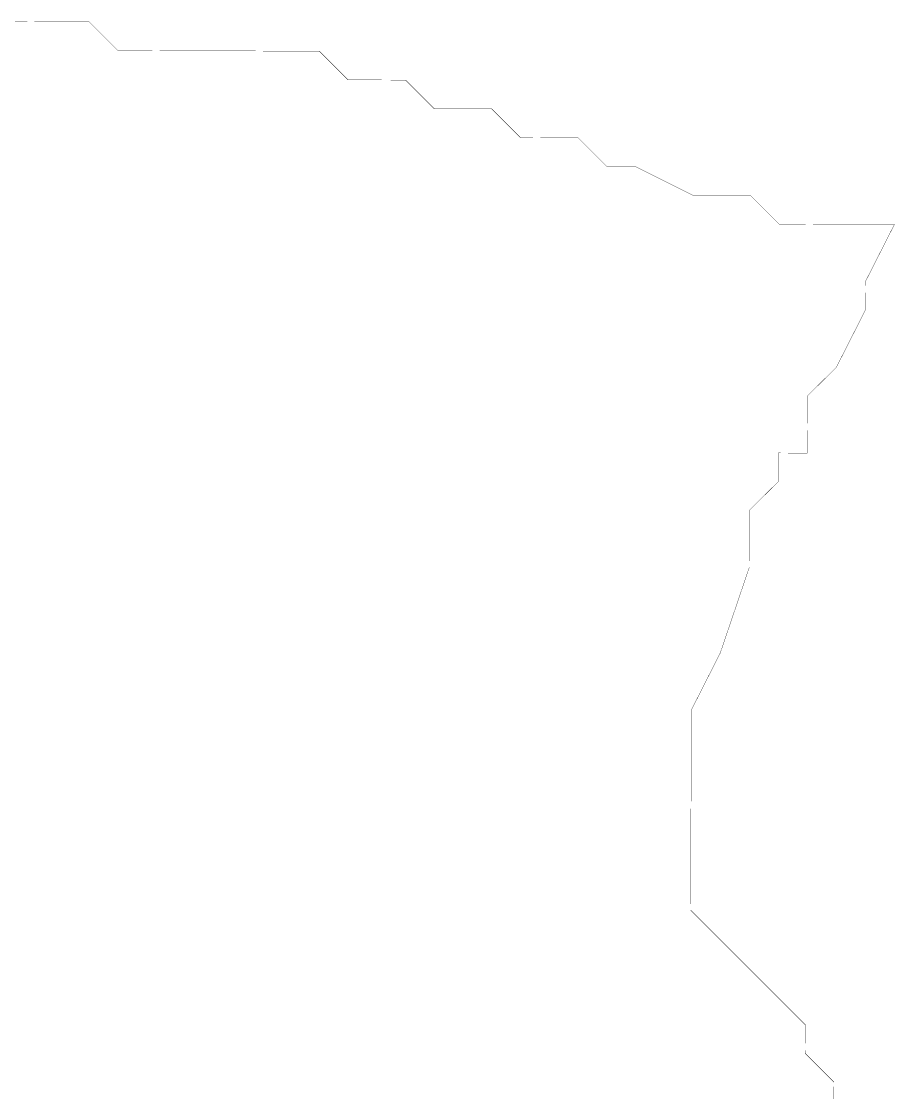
# Model space of a CAD drawing. Header units: metres. Extents: x 561401 to 594056, y 8460144 to 8508504.
# Drawn here: x 585082 to 585646, y 8503374 to 8504065 of the extents above; entities that cross this region are included whole.
import ezdxf

# ---------------------------------------------------------------- set-up
doc = ezdxf.new("R2010")
doc.units = ezdxf.units.M
doc.layers.add('1.2. BASE GRAFICA SUNARP', color=150, linetype='Continuous')

msp = doc.modelspace()

# ---------------------------------------------------------------- linework, layer by layer
at = {"layer": '1.2. BASE GRAFICA SUNARP', "color": 64, "linetype": 'Continuous', "lineweight": -3, "const_width": 0.2}
for points in [[(585070.48, 8504064.94), (585107.63, 8504064.82), (585126.2, 8504064.76), (585144.72, 8504046.24), (585163.3, 8504046.18), (585181.87, 8504046.12), (585200.45, 8504046.06), (585219.03, 8504046), (585237.6, 8504045.94), (585256.18, 8504045.88), (585274.76, 8504045.82), (585293.27, 8504027.3), (585311.85, 8504027.24), (585330.43, 8504027.19), (585348.94, 8504008.67), (585367.52, 8504008.61), (585386.1, 8504008.55), (585404.61, 8503990.03), (585441.77, 8503989.91), (585460.28, 8503971.39), (585478.86, 8503971.33), (585515.95, 8503952.75), (585534.53, 8503952.69), (585553.11, 8503952.63), (585571.62, 8503934.11), (585590.2, 8503934.05), (585608.77, 8503933.99), (585627.35, 8503933.93), (585645.93, 8503933.87), (585627.23, 8503897.01), (585627.17, 8503878.56), (585608.48, 8503841.7), (585589.84, 8503823.3), (585589.78, 8503804.84), (585589.72, 8503786.38), (585571.15, 8503786.44), (585571.09, 8503767.98), (585552.45, 8503749.59), (585552.39, 8503731.13), (585552.33, 8503712.67), (585533.58, 8503657.35), (585514.88, 8503620.49), (585514.76, 8503583.58), (585514.7, 8503565.12), (585514.64, 8503546.66), (585514.58, 8503528.2), (585514.52, 8503509.74), (585514.46, 8503491.29), (585532.98, 8503472.77), (585551.5, 8503454.25), (585570.01, 8503435.73), (585588.53, 8503417.21), (585588.47, 8503398.75), (585606.99, 8503380.23), (585606.93, 8503361.78)], [(585606.93, 8503361.78), (585606.99, 8503380.23), (585588.47, 8503398.75), (585588.53, 8503417.21), (585570.01, 8503435.73), (585551.5, 8503454.25), (585532.98, 8503472.77), (585514.46, 8503491.29), (585514.52, 8503509.74), (585514.58, 8503528.2), (585514.64, 8503546.66), (585514.7, 8503565.12), (585514.76, 8503583.58), (585514.88, 8503620.49), (585533.58, 8503657.35), (585552.33, 8503712.67), (585552.39, 8503731.13), (585552.45, 8503749.59), (585571.09, 8503767.98), (585571.15, 8503786.44), (585589.72, 8503786.38), (585589.78, 8503804.84), (585589.84, 8503823.3), (585608.48, 8503841.7), (585627.17, 8503878.56), (585627.23, 8503897.01), (585645.93, 8503933.87), (585627.35, 8503933.93), (585608.77, 8503933.99), (585590.2, 8503934.05), (585571.62, 8503934.11), (585553.11, 8503952.63), (585534.53, 8503952.69), (585515.95, 8503952.75), (585478.86, 8503971.33), (585460.28, 8503971.39), (585441.77, 8503989.91), (585404.61, 8503990.03), (585386.1, 8504008.55), (585367.52, 8504008.61), (585348.94, 8504008.67), (585330.43, 8504027.19), (585311.85, 8504027.24), (585293.27, 8504027.3), (585274.76, 8504045.82), (585256.18, 8504045.88), (585237.6, 8504045.94), (585219.03, 8504046), (585200.45, 8504046.06), (585181.87, 8504046.12), (585163.3, 8504046.18), (585144.72, 8504046.24), (585126.2, 8504064.76), (585107.63, 8504064.82), (585070.48, 8504064.94)]]:
    msp.add_lwpolyline(points, dxfattribs=at)

doc.saveas('drawing.dxf')
